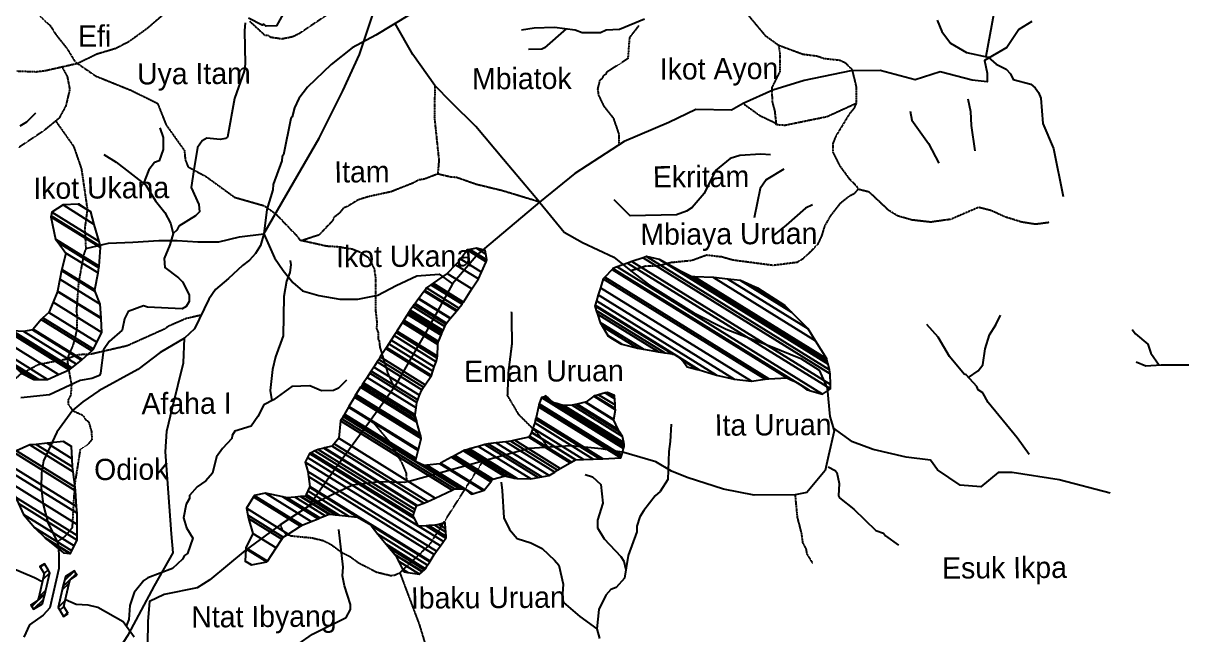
# Model space of a CAD drawing. Header units: metres. Extents: x 321186 to 621985, y 106829 to 204599.
# Drawn here: x 611000 to 621985, y 119941 to 125703 of the extents above; entities that cross this region are included whole.
import ezdxf
from ezdxf.enums import TextEntityAlignment as Align

# ---------------------------------------------------------------- set-up
doc = ezdxf.new("R2010")
doc.units = ezdxf.units.M
doc.header["$MEASUREMENT"] = 0
doc.linetypes.add('DASHED', pattern=[0.75, 0.5, -0.25])
doc.linetypes.add('HIDDEN', pattern=[0.375, 0.25, -0.125])
for name, color, linetype in [('11', 7, 'CONTINUOUS'), ('14', 7, 'CONTINUOUS'), ('15', 7, 'CONTINUOUS'), ('18', 7, 'CONTINUOUS'), ('32', 7, 'CONTINUOUS'), ('34', 7, 'CONTINUOUS')]:
    doc.layers.add(name, color=color, linetype=linetype)
doc.styles.get("Standard").update_dxf_attribs({"font": 'txt', "height": 0.2})

# ---------------------------------------------------------------- blocks, each defined once
blk = doc.blocks.new('BRIDG2')
at = {"layer": '32', "color": 7, "linetype": 'Continuous'}
mesh = blk.add_polyface(dxfattribs=at)
corners = [(-151, 73), (-222, 143), (-110, 74), (-222, 143), (-51, 74), (-131, 124), (-200, 166), (-19, 75), (-99, 124), (-187, 179), (149, 77), (70, 126), (171, 100), (128, 127), (219, 148), (176, 175), (183, 183)]
mesh.append_faces([[corners[k] for k in face] for face in [(0, 0, 2, 1), (3, 2, 4, 6), (6, 5, 9, 9), (5, 4, 7, 8), (8, 7, 10, 11), (11, 10, 12, 13), (13, 12, 14, 15), (15, 14, 16, 16)]], dxfattribs={"vtx0": -1, "vtx2": -1, "color": 7})
mesh = blk.add_polyface(dxfattribs=at)
corners = [(-183, -183), (-219, -148), (-175, -175), (-219, -148), (-171, -99), (-128, -127), (-149, -77), (-70, -126), (20, -75), (188, -179), (99, -124), (52, -74), (200, -166), (131, -124), (110, -74), (222, -143), (151, -73)]
mesh.append_faces([[corners[k] for k in face] for face in [(0, 0, 2, 3), (1, 2, 5, 4), (4, 5, 7, 6), (6, 7, 10, 8), (8, 10, 13, 11), (9, 9, 12, 13), (11, 12, 15, 14), (14, 15, 16, 16)]], dxfattribs={"vtx0": -1, "vtx2": -1, "color": 7})

msp = doc.modelspace()

# ---------------------------------------------------------------- linework, layer by layer
at = {"layer": '14', "color": 1, "linetype": 'Continuous'}
msp.add_lwpolyline([(614640, 125782), (614322, 125592), (614099, 125471), (613900, 125314), (613680, 125100), (613597, 124994), (613555, 124907), (613535, 124822), (613520, 124805), (613453, 124465), (613440, 124447), (613438, 124406), (613355, 124184), (613353, 124135), (613295, 123950), (613268, 123719), (613234, 123608), (613188, 123533), (613133, 123470), (613067, 123422), (612935, 123298), (612810, 123194), (612749, 123103), (612613, 122825), (612520, 122736), (612291, 122601), (612079, 122442), (611712, 122238), (611560, 122135), (611465, 122056), (611316, 121849), (611190, 121581), (611172, 121466), (611168, 121324), (611186, 121167), (611230, 120998), (611319, 120815), (611331, 120769), (611336, 120667), (611333, 120564), (611251, 120195), (611188, 120124), (611058, 120035), (611005, 119917)], dxfattribs=at)
at = {"layer": '15', "color": 1, "linetype": 'DASHED'}
for points in [[(617371, 126996), (617415, 126926), (617466, 126870), (617512, 126788), (617535, 126643), (617529, 126551), (617539, 126537), (617542, 126495), (617576, 126382), (617611, 126132), (617645, 125998), (617695, 125888), (617806, 125812), (617991, 125590), (618118, 125498), (618349, 125413), (618485, 125395), (618547, 125373), (618696, 125357), (618745, 125333), (618810, 125271)], [(612323, 125789), (612167, 125654), (611995, 125530), (611873, 125466), (611692, 125412), (611512, 125324), (611212, 125256), (611121, 125244), (610938, 125251)], [(613886, 125798), (613598, 125604), (613540, 125576), (613437, 125555), (613330, 125571), (613308, 125587), (613278, 125589), (613136, 125720)], [(611154, 125777), (611257, 125676), (611305, 125599), (611412, 125465), (611487, 125341), (611684, 125206), (612016, 125072), (612265, 124949), (612345, 124747), (612518, 124504), (612526, 124418), (612552, 124351), (612721, 124260), (612991, 124064), (613271, 123984), (613380, 123907), (613585, 123693), (613604, 123662), (613860, 123605), (613953, 123600), (614100, 123577), (614171, 123549), (614251, 123498), (614307, 123391), (614321, 123292), (614321, 122984), (614333, 122882), (614329, 122827), (614345, 122787), (614343, 122727), (614354, 122712), (614360, 122652), (614433, 122410), (614495, 122270)], [(616799, 125679), (616713, 125568), (616698, 125370), (616497, 125241), (616488, 125220), (616468, 125211), (616453, 125180), (616433, 125165), (616413, 125085), (616421, 125028), (616469, 124926), (616561, 124810), (616612, 124662), (616615, 124558)], [(618118, 125498), (618130, 125428), (618130, 125246), (618054, 125097), (618059, 124962), (618082, 124877), (618096, 124750)], [(611365, 125290), (611413, 125204), (611437, 125081), (611400, 124925), (611336, 124808), (611192, 124690), (610957, 124533)], [(618810, 125271), (618851, 125103), (618852, 124951), (618828, 124900), (618784, 124846), (618658, 124639), (618629, 124567), (618629, 124493), (618693, 124364), (618781, 124243), (618851, 124173), (618869, 124139), (618829, 124095), (618784, 124073), (618697, 124003), (618608, 123889), (618552, 123792), (618523, 123696), (618485, 123616), (618351, 123484), (618295, 123450), (618067, 123421), (617688, 123471), (617583, 123501), (617440, 123517), (617301, 123467), (617103, 123447), (616984, 123415), (616868, 123415), (616727, 123370)], [(614879, 125116), (614874, 124818), (614917, 124411), (614906, 124283)], [(617784, 124948), (617941, 124835), (618080, 124769), (618096, 124750), (618179, 124744), (618576, 124825), (618852, 124951)], [(611305, 124782), (611474, 124543), (611547, 124332), (611603, 123948), (611578, 123769), (611589, 123580)], [(615865, 124019), (615519, 124124), (615268, 124185), (615081, 124251), (615032, 124253), (614906, 124283), (614778, 124234), (614727, 124227), (614672, 124197), (614468, 124116), (614263, 124072), (614156, 124039), (614052, 123975), (614019, 123964), (613979, 123914), (613926, 123872), (613914, 123842), (613787, 123708), (613628, 123656)], [(611589, 123580), (611570, 123529), (611520, 123262), (611499, 122983), (611506, 122952), (611505, 122821), (611470, 122677), (611412, 122540), (611428, 122431), (611453, 122299), (611447, 122199), (611423, 122155), (611422, 122115), (611464, 122053), (611560, 122011), (611581, 121975), (611616, 121946), (611642, 121855), (611646, 121781), (611610, 121736), (611536, 121688), (611482, 121349), (611460, 120949), (611389, 120865), (611319, 120815)], [(612671, 122952), (612528, 122918), (612356, 122842), (612337, 122824), (611978, 122663), (611636, 122584), (611520, 122579), (611397, 122535), (611142, 122486), (610971, 122394), (610892, 122323), (610784, 122183), (610586, 122072), (610462, 121962), (610375, 121665), (610351, 121639), (610345, 121610), (610284, 121490), (610101, 121274), (609989, 121186)], [(614279, 121964), (614445, 121766), (614565, 121563), (614609, 121462), (614611, 121386)], [(613422, 120977), (613441, 120926), (613471, 120894), (613525, 120873), (613722, 120854), (613829, 120828), (613895, 120795), (613997, 120719), (614079, 120678), (614156, 120621), (614330, 120531), (614464, 120499), (614496, 120502), (614549, 120524), (614834, 120795), (615332, 121576)], [(618274, 121260), (618295, 121045), (618334, 120895), (618345, 120809), (618376, 120752), (618385, 120703), (618440, 120613)], [(614549, 120524), (614731, 120039), (614846, 119663), (614944, 119417), (615101, 119210), (615231, 119099)]]:
    msp.add_lwpolyline(points, dxfattribs=at)
at = {"layer": '15', "color": 1, "linetype": 'Continuous'}
for points in [[(620506, 125721), (620384, 125646), (620270, 125474), (620059, 125354), (620084, 125235), (620084, 125153), (619945, 125167), (619642, 125247), (619406, 125171), (619078, 125258), (618800, 125257), (618359, 125165), (618066, 125074), (617784, 124948), (617674, 124885), (617339, 124891), (617086, 124770), (616662, 124589), (616198, 124289), (615865, 124019), (615287, 123532), (615044, 123248), (614801, 122801), (614494, 122271), (614262, 121946), (613946, 121513), (613695, 121155)], [(615865, 124019), (615527, 124419), (615264, 124730), (615033, 124959), (614879, 125116), (614671, 125410), (614504, 125701)], [(615868, 124016), (616098, 123735), (616271, 123639), (616566, 123500), (616727, 123370), (616903, 123234), (617321, 122976), (617625, 122822), (618043, 122661), (618329, 122544), (618502, 122434), (618576, 122263), (618603, 121996), (618644, 121862), (618589, 121631), (618557, 121490), (618386, 121281), (618274, 121260), (617888, 121255), (617601, 121313), (617257, 121422), (617110, 121481), (616962, 121569), (616659, 121657), (616446, 121692), (616160, 121720), (615768, 121696), (615332, 121576), (614658, 121391), (614592, 121376), (614355, 121382), (614102, 121351), (613898, 121253), (613695, 121155), (613422, 120977), (613092, 120735), (612759, 120458), (612637, 120383), (612326, 120321), (612188, 120254), (612173, 120068), (612167, 119622)], [(611589, 123580), (611804, 123631), (612033, 123640), (612278, 123656), (612450, 123657), (612646, 123643), (612843, 123645), (613038, 123690), (613268, 123719)], [(613268, 123719), (613367, 123492), (613449, 123373), (613540, 123262), (613630, 123181), (613786, 123137), (613982, 123102), (614154, 123103), (614342, 123141), (614513, 123231), (614708, 123322), (614921, 123338), (615044, 123248)], [(621244, 121274), (620763, 121399), (620321, 121471), (620190, 121470), (620027, 121335), (619831, 121349), (619617, 121496), (619551, 121585), (619322, 121613), (619011, 121686), (618815, 121759), (618634, 121891)]]:
    msp.add_lwpolyline(points, dxfattribs=at)
at = {"layer": '15', "color": 1, "linetype": 'HIDDEN'}
for points in [[(620671, 123826), (620542, 123809), (620413, 123829), (620255, 123878), (620123, 123938), (620003, 123968), (619743, 123856), (619552, 123829), (619372, 123850), (619243, 123887), (619156, 123941), (618974, 124112), (618869, 124139)], [(615949, 121707), (615849, 121837), (615670, 122016), (615565, 122195), (615575, 122425), (615608, 122688), (615603, 122984)]]:
    msp.add_lwpolyline(points, dxfattribs=at)
at = {"layer": '18', "color": 143, "linetype": 'Continuous'}
for points in [[(613496, 125878), (613387, 125681), (613289, 125678), (613266, 125694), (613252, 125686), (613121, 125753)], [(620148, 125800), (620072, 125389)], [(613091, 125707), (613084, 125635), (613091, 125317), (613080, 125253), (612990, 124994), (612923, 124631), (612907, 124618), (612854, 124608), (612730, 124620), (612684, 124596), (612640, 124532), (612607, 124321), (612581, 124155), (612654, 123997), (612659, 123926), (612622, 123889), (612466, 123791), (612448, 123754), (612413, 123721)], [(616854, 125742), (616619, 125646), (616494, 125639), (616440, 125615), (616268, 125614), (616203, 125639), (616007, 125664), (615815, 125658), (615697, 125640)], [(619614, 125732), (619658, 125625), (619740, 125516), (619889, 125427), (620096, 125384), (620170, 125317), (620264, 125271), (620306, 125227), (620330, 125174), (620497, 125129), (620537, 125096), (620569, 125050), (620590, 124997), (620611, 124759), (620709, 124524), (620802, 124070)], [(616117, 125650), (615914, 125471), (615887, 125460), (615762, 125455)], [(619902, 124992), (619927, 124873), (619933, 124741), (619970, 124500)], [(611116, 124856), (611029, 124773), (610966, 124734)], [(619360, 124876), (619374, 124791), (619533, 124571), (619631, 124386)], [(612286, 124719), (612317, 124628), (612318, 124515), (612279, 124408), (612236, 124390), (612184, 124321), (612131, 124194)], [(611758, 124466), (611875, 124396), (612153, 124177), (612247, 124031), (612333, 123920), (612387, 123819), (612413, 123721), (612381, 123617), (612326, 123487), (612335, 123401), (612464, 123306), (612501, 123267), (612563, 123143), (612562, 123080), (612536, 123033), (612497, 123012), (612170, 123028), (612132, 123039), (611987, 122986), (611952, 122918), (611931, 122812), (611810, 122705), (611756, 122625), (611728, 122405), (611717, 122384), (611645, 122357), (611535, 122338), (611247, 122203), (610975, 122174)], [(618044, 124464), (617953, 124469), (617755, 124459), (617662, 124428), (617525, 124317), (617419, 124098), (617306, 123966), (617250, 123932), (617156, 123898), (616720, 123890), (616570, 124040)], [(618170, 124330), (618003, 124229), (617946, 124147), (617890, 123870)], [(618440, 123993), (618373, 123962), (618191, 123801), (618075, 123707)], [(613515, 123467), (613521, 123427), (613513, 123355), (613482, 123273), (613455, 123128), (613449, 122759), (613378, 122561), (613349, 122439), (613326, 122243), (613342, 122145)], [(619909, 122364), (620001, 122428), (620043, 122485), (620067, 122634), (620107, 122767), (620167, 122860), (620211, 122953)], [(620481, 121639), (620369, 121795), (620096, 122130), (620043, 122219), (620000, 122248), (619987, 122280), (619886, 122389), (619868, 122397), (619729, 122564), (619624, 122746), (619515, 122864)], [(621453, 122817), (621483, 122777), (621600, 122680), (621629, 122593), (621707, 122481)], [(621985, 122480), (621726, 122482), (621582, 122473), (621491, 122510)], [(614047, 122341), (613972, 122266), (613924, 122243), (613810, 122239), (613701, 122287), (613530, 122281), (613359, 122153), (613267, 122108), (613211, 121996), (613148, 121906), (612992, 121858), (612969, 121819), (612964, 121789), (612877, 121695), (612822, 121617), (612784, 121462), (612719, 121390), (612639, 121333), (612566, 121254), (612567, 121225), (612535, 121171), (612509, 121043), (612539, 120949), (612597, 120850), (612548, 120706), (612518, 120687), (612500, 120652), (612406, 120566), (612173, 120476), (612135, 120453), (612044, 120340), (612003, 120217), (611993, 120085), (611969, 120022)], [(617108, 121924), (617098, 121761), (617083, 121667), (617074, 121403), (617004, 121290), (616955, 121249), (616848, 121113), (616811, 121051), (616783, 120963), (616783, 120909), (616702, 120686), (616667, 120474), (616588, 120387), (616539, 120366), (616492, 120315), (616424, 120177), (616406, 119996), (616431, 119905)], [(618588, 121523), (618651, 121489), (618667, 121471), (618690, 121367), (618685, 121249), (618692, 121230), (618829, 121124), (619037, 120924), (619107, 120897), (619127, 120874), (619251, 120784)], [(616297, 121450), (616364, 121430), (616445, 121355), (616463, 121180), (616413, 121020), (616412, 120949), (616474, 120843), (616631, 120679), (616661, 120634), (616680, 120553)], [(615503, 121377), (615515, 121300), (615528, 121041), (615583, 120931), (615655, 120847), (615784, 120806), (615889, 120752), (616008, 120644), (616048, 120596), (616089, 120416), (616079, 120278), (616091, 120245), (616246, 120111), (616406, 119996)], [(614219, 118900), (614169, 118940), (614107, 119024), (614102, 119074), (614111, 119147), (614152, 119196), (614217, 119343), (614201, 119428), (614101, 119497), (613872, 119578), (613858, 119592), (613624, 119694), (613576, 119765), (613578, 119820), (613590, 119851), (613727, 119945), (614042, 120102), (614085, 120179), (614083, 120227), (614027, 120400), (614009, 120495), (614014, 120577), (613973, 120933)], [(610875, 120578), (611105, 120481), (611176, 120442)], [(612045, 119918), (611942, 120061), (611701, 120196), (611611, 120220), (611497, 120227), (611396, 120270)]]:
    msp.add_lwpolyline(points, dxfattribs=at)
at = {"layer": '34', "color": 181, "linetype": 'Continuous'}
for points in [[(613268, 123719), (613477, 124083), (613789, 124620), (614011, 125068), (614168, 125408), (614425, 126187), (614718, 126345), (615126, 126511), (616743, 127238), (617191, 127520), (617864, 127766), (618867, 128123)], [(608080, 115990), (608690, 116477), (609703, 117282), (610719, 118078), (611137, 118605), (611748, 119571), (611991, 119944), (612237, 120402), (612411, 120711), (612398, 120893), (612340, 121666), (612351, 121860), (612407, 122083), (612510, 122504), (612520, 122736)]]:
    msp.add_lwpolyline(points, dxfattribs=at)

# ---------------------------------------------------------------- block references
at = {"layer": '32', "color": 7, "linetype": 'Continuous', "rotation": 76.02730136097132}
msp.add_blockref('BRIDG2', (611289, 120362), dxfattribs=at)

# ---------------------------------------------------------------- texts
at = {"layer": '11', "color": 7, "linetype": 'Continuous'}
for s, height, rotation, p in [('Efi', 200.3, 0.3578, (611672, 125589)), ('Ikot Ayon', 200.4, 0.3576, (617558, 125251)), ('Uya Itam', 200.4, 0.3576, (612608, 125200)), ('Mbiatok', 200.4, 0.3576, (615699, 125187)), ('Itam', 200.4, 0.357, (614191, 124303)), ('Ekritam', 200.4, 0.357, (617388, 124263)), ('Ikot Ukana', 200.3, 0.3569, (611734, 124156)), ('Mbiaya Uruan', 200.36, 0.3566, (617651, 123695)), ('Ikot Ukana', 200.4, 0.3565, (614589, 123512)), ('Eman Uruan', 200.4, 0.3558, (615907, 122425)), ('Afaha I', 200.4, 0.3556, (612538, 122125)), ('Ita Uruan', 200.4, 0.3555, (618067, 121918)), ('Odiok', 200.3, 0.3553, (612017, 121504)), ('Esuk Ikpa', 200.4, 0.3546, (620249, 120548)), ('Ibaku Uruan', 200.36, 0.3545, (615383, 120295)), ('Ntat Ibyang', 200.35, 0.3544, (613268, 120088))]:
    msp.add_text(s, height=height, rotation=rotation, dxfattribs=at).set_placement(p, align=Align.MIDDLE)

# ---------------------------------------------------------------- meshes
at = {"layer": '11', "color": 253, "linetype": 'Continuous'}
mesh = msp.add_polyface(dxfattribs=at)
corners = [(610983, 122405), (611098, 122346), (610954, 122435), (611109, 122346), (610939, 122451), (610729, 122582), (611122, 122346), (610919, 122472), (610778, 122560), (610729, 122590), (611146, 122346), (610885, 122508), (610729, 122605), (611229, 122347), (610728, 122657), (611332, 122393), (610728, 122767), (611433, 122437), (610735, 122870), (611434, 122438), (610735, 122872), (611445, 122447), (610754, 122875), (610866, 122805), (611457, 122457), (610776, 122879), (610897, 122804), (611501, 122492), (611005, 122799), (611547, 122529), (611087, 122814), (611555, 122535), (611093, 122821), (611644, 122617), (611168, 122911), (611660, 122632), (611185, 122927), (611694, 122698), (611241, 122979), (611741, 122789), (611280, 123075), (611732, 122922), (611321, 123177), (611732, 122926), (611322, 123180), (611723, 123056), (611345, 123291), (611678, 123177), (611361, 123373), (611673, 123190), (611363, 123382), (611704, 123350), (611401, 123537), (611713, 123398), (611327, 123637), (611714, 123415), (611302, 123670), (611727, 123589), (611260, 123878), (611728, 123599), (611262, 123888), (611715, 123646), (611268, 123923), (611669, 123808), (611374, 123991), (611636, 123925), (611518, 123998), (611636, 123925), (611529, 123999)]
mesh.append_faces([[corners[k] for k in face] for face in [(0, 0, 1, 2), (2, 1, 3, 4), (5, 5, 8, 9), (4, 3, 6, 7), (9, 8, 11, 12), (7, 6, 10, 11), (12, 10, 13, 14), (14, 13, 15, 16), (16, 15, 17, 18), (18, 17, 19, 20), (20, 19, 21, 22), (22, 23, 25, 25), (23, 21, 24, 26), (26, 24, 27, 28), (28, 27, 29, 30), (30, 29, 31, 32), (32, 31, 33, 34), (34, 33, 35, 36), (36, 35, 37, 38), (38, 37, 39, 40), (40, 39, 41, 42), (42, 41, 43, 44), (44, 43, 45, 46), (46, 45, 47, 48), (48, 47, 49, 50), (50, 49, 51, 52), (52, 51, 53, 54), (54, 53, 55, 56), (56, 55, 57, 58), (58, 57, 59, 60), (60, 59, 61, 62), (62, 61, 63, 64), (64, 63, 65, 66), (66, 67, 68, 68)]], dxfattribs={"vtx0": -1, "vtx2": -1, "color": 253})
mesh = msp.add_polyface(dxfattribs=at)
corners = [(613148, 120597), (613150, 120598), (613091, 120634), (613295, 120628), (613098, 120751), (613300, 120635), (613098, 120761), (613382, 120759), (613163, 120895), (613436, 120840), (613121, 121036), (613449, 120859), (613116, 121066), (613496, 120890), (613104, 121132), (613612, 120965), (613169, 121239), (613629, 120972), (613177, 121252), (613714, 121007), (613283, 121275), (614588, 120532), (613778, 121034), (613445, 121240), (614624, 120527), (614575, 120558), (613794, 121041), (613488, 121231), (614735, 120511), (614536, 120634), (613845, 121062), (613561, 121238), (614759, 120533), (614508, 120689), (613881, 121078), (613614, 121243), (614762, 120536), (614505, 120695), (613889, 121077), (613620, 121244), (614780, 120552), (614453, 120755), (613943, 121071), (613659, 121247), (614792, 120563), (614421, 120793), (613978, 121068), (613666, 121261), (614811, 120595), (614340, 120887), (614064, 121059), (613681, 121296), (614831, 120628), (614278, 120971), (614151, 121050), (613697, 121331), (614832, 120630), (614274, 120976), (613698, 121333), (614834, 120633), (613700, 121337), (614873, 120697), (613688, 121432), (614894, 120727), (613682, 121478), (614931, 120777), (613657, 121567), (614724, 120964), (614960, 120818), (613679, 121612), (614687, 121036), (614796, 120968), (614984, 120851), (613698, 121649), (614684, 121041), (614802, 120968), (614986, 120854), (613701, 121651), (614674, 121060), (614821, 120969), (614985, 120867), (613713, 121656), (614685, 121093), (614879, 120972), (614983, 120908), (613749, 121673), (614694, 121120), (614917, 120981), (614980, 120942), (613779, 121687), (614706, 121157), (614970, 120994), (614977, 120989), (613832, 121699), (614712, 121159), (614977, 120995), (613839, 121701), (614774, 121181), (613910, 121717), (614812, 121195), (613931, 121741), (614883, 121229), (613975, 121792), (615041, 121304), (613990, 121956), (615065, 121315), (614001, 121975), (614696, 121573), (615111, 121316), (614014, 121996), (614699, 121586), (614777, 121537), (615134, 121316), (614020, 122007), (614699, 121588), (614781, 121537), (615221, 121264), (615138, 121316), (614021, 122008), (614703, 121601), (614803, 121539), (615238, 121270), (615163, 121316), (614027, 122020), (614723, 121678), (614925, 121552), (615333, 121299), (614065, 122085), (614725, 121686), (614933, 121557), (615343, 121302), (614069, 122092), (614751, 121789), (615036, 121613), (615406, 121383), (614120, 122181), (614746, 121811), (615052, 121621), (615415, 121396), (614128, 122194), (614740, 121831), (615066, 121629), (615424, 121407), (614135, 122206), (614710, 121945), (615148, 121673), (615532, 121435), (614179, 122274), (614708, 121952), (615153, 121676), (615538, 121437), (614182, 122278), (614705, 121963), (615161, 121680), (615562, 121432), (614186, 122284), (614698, 121993), (615189, 121688), (615628, 121416), (614198, 122302), (614693, 122012), (615207, 121693), (615656, 121414), (614206, 122314), (614702, 122080), (615289, 121716), (615784, 121409), (614240, 122366), (614708, 122131), (615351, 121733), (615853, 121421), (614265, 122406), (614717, 122153), (615381, 121741), (615887, 121428), (614278, 122425), (614735, 122197), (615456, 121749), (615955, 121440), (614303, 122464), (614757, 122250), (615548, 121760), (616009, 121474), (614334, 122512), (614772, 122274), (615594, 121765), (616035, 121491), (614350, 122536), (614788, 122297), (615632, 121773), (616061, 121507), (614365, 122559), (614840, 122376), (615765, 121803), (616156, 121561), (614417, 122639), (614846, 122385), (615770, 121812), (616166, 121566), (614422, 122647), (614859, 122424), (615789, 121848), (616206, 121589), (614445, 122681), (614860, 122426), (615790, 121849), (616208, 121590), (614446, 122683), (614873, 122465), (615804, 121888), (616281, 121593), (614468, 122717), (614890, 122514), (615821, 121937), (616372, 121596), (614495, 122760), (614902, 122548), (615829, 121973), (616435, 121598), (614513, 122789), (614903, 122565), (615833, 121989), (616461, 121599), (614521, 122802), (614908, 122677), (615855, 122090), (616633, 121608), (614573, 122885), (614909, 122697), (615859, 122108), (616638, 121626), (614583, 122900), (614912, 122704), (615861, 122116), (616640, 121633), (614587, 122906), (614937, 122763), (615885, 122175), (616657, 121697), (614620, 122960), (614945, 122781), (615908, 122184), (615992, 122131), (616662, 121716), (614630, 122976), (614949, 122791), (615920, 122188), (615947, 122172), (616030, 122120), (616665, 121727), (614636, 122985), (614951, 122795), (615926, 122191), (616048, 122115), (616663, 121733), (614639, 122989), (614955, 122806), (616090, 122102), (616660, 121749), (614645, 122999), (614956, 122808), (616094, 122102), (616660, 121752), (614646, 123000), (614972, 122847), (616172, 122103), (616648, 121808), (614670, 123034), (614973, 122847), (616173, 122103), (616648, 121808), (614671, 123034), (614982, 122869), (616204, 122110), (616621, 121852), (614685, 123053), (614989, 122878), (616221, 122114), (616607, 121875), (614692, 123062), (615024, 122920), (616295, 122132), (616565, 121964), (614724, 123106), (615027, 122924), (616303, 122133), (616566, 121970), (614727, 123110), (615082, 122990), (616376, 122188), (616581, 122061), (614777, 123179), (615088, 122997), (616384, 122193), (616580, 122072), (614783, 123186), (615106, 123019), (616423, 122203), (616578, 122107), (614800, 123209), (615136, 123055), (616485, 122219), (616574, 122164), (614841, 123238), (615144, 123068), (616506, 122224), (616573, 122183), (614855, 123248), (615150, 123076), (616572, 122195), (614864, 123254), (615229, 123200), (614995, 123344), (615290, 123294), (615075, 123427), (615319, 123359), (615125, 123479), (615363, 123456), (615182, 123569), (615370, 123473), (615209, 123573), (615360, 123529), (615272, 123584), (615354, 123562), (615354, 123562)]
mesh.append_faces([[corners[k] for k in face] for face in [(0, 0, 1, 2), (2, 1, 3, 4), (4, 3, 5, 6), (6, 5, 7, 8), (8, 7, 9, 10), (10, 9, 11, 12), (12, 11, 13, 14), (14, 13, 15, 16), (16, 15, 17, 18), (18, 17, 19, 20), (20, 19, 22, 23), (23, 22, 26, 27), (21, 21, 24, 25), (27, 26, 30, 31), (25, 24, 28, 29), (31, 30, 34, 35), (29, 28, 32, 33), (35, 34, 38, 39), (33, 32, 36, 37), (39, 38, 42, 43), (37, 36, 40, 41), (43, 42, 46, 47), (41, 40, 44, 45), (47, 46, 50, 51), (45, 44, 48, 49), (51, 50, 54, 55), (49, 48, 52, 53), (55, 54, 57, 58), (53, 52, 56, 57), (58, 56, 59, 60), (60, 59, 61, 62), (62, 61, 63, 64), (64, 63, 65, 66), (66, 65, 68, 69), (69, 67, 70, 73), (67, 68, 72, 71), (73, 70, 74, 77), (71, 72, 76, 75), (77, 74, 78, 81), (75, 76, 80, 79), (81, 78, 82, 85), (79, 80, 84, 83), (85, 82, 86, 89), (83, 84, 88, 87), (89, 86, 90, 93), (87, 88, 92, 91), (93, 90, 94, 96), (91, 92, 95, 95), (96, 94, 97, 98), (98, 97, 99, 100), (100, 99, 101, 102), (102, 101, 103, 104), (104, 103, 105, 106), (106, 105, 108, 109), (109, 107, 110, 113), (107, 108, 112, 111), (113, 110, 114, 118), (111, 112, 117, 115), (118, 114, 119, 123), (115, 117, 122, 120), (116, 116, 121, 122), (123, 119, 124, 127), (120, 121, 126, 125), (127, 124, 128, 131), (125, 126, 130, 129), (131, 128, 132, 135), (129, 130, 134, 133), (135, 132, 136, 139), (133, 134, 138, 137), (139, 136, 140, 143), (137, 138, 142, 141), (143, 140, 144, 147), (141, 142, 146, 145), (147, 144, 148, 151), (145, 146, 150, 149), (151, 148, 152, 155), (149, 150, 154, 153), (155, 152, 156, 159), (153, 154, 158, 157), (159, 156, 160, 163), (157, 158, 162, 161), (163, 160, 164, 167), (161, 162, 166, 165), (167, 164, 168, 171), (165, 166, 170, 169), (171, 168, 172, 175), (169, 170, 174, 173), (175, 172, 176, 179), (173, 174, 178, 177), (179, 176, 180, 183), (177, 178, 182, 181), (183, 180, 184, 187), (181, 182, 186, 185), (187, 184, 188, 191), (185, 186, 190, 189), (191, 188, 192, 195), (189, 190, 194, 193), (195, 192, 196, 199), (193, 194, 198, 197), (199, 196, 200, 203), (197, 198, 202, 201), (203, 200, 204, 207), (201, 202, 206, 205), (207, 204, 208, 211), (205, 206, 210, 209), (211, 208, 212, 215), (209, 210, 214, 213), (215, 212, 216, 219), (213, 214, 218, 217), (219, 216, 220, 223), (217, 218, 222, 221), (223, 220, 224, 227), (221, 222, 226, 225), (227, 224, 228, 231), (225, 226, 230, 229), (231, 228, 232, 235), (229, 230, 234, 233), (235, 232, 236, 239), (233, 234, 238, 237), (239, 236, 240, 244), (237, 238, 243, 241), (244, 240, 245, 250), (241, 242, 247, 246), (242, 243, 249, 248), (250, 245, 251, 255), (246, 247, 252, 252), (248, 249, 254, 253), (255, 251, 256, 259), (253, 254, 258, 257), (259, 256, 260, 263), (257, 258, 262, 261), (263, 260, 264, 267), (261, 262, 266, 265), (267, 264, 268, 271), (265, 266, 270, 269), (271, 268, 272, 275), (269, 270, 274, 273), (275, 272, 276, 279), (273, 274, 278, 277), (279, 276, 280, 283), (277, 278, 282, 281), (283, 280, 284, 287), (281, 282, 286, 285), (287, 284, 288, 291), (285, 286, 290, 289), (291, 288, 292, 295), (289, 290, 294, 293), (295, 292, 296, 299), (293, 294, 298, 297), (299, 296, 300, 303), (297, 298, 302, 301), (303, 300, 304, 307), (301, 302, 306, 305), (307, 304, 308, 310), (305, 306, 309, 309), (310, 308, 311, 312), (312, 311, 313, 314), (314, 313, 315, 316), (316, 315, 317, 318), (318, 317, 319, 320), (320, 319, 321, 322), (322, 321, 324, 323)]], dxfattribs={"vtx0": -1, "vtx2": -1, "color": 253})
mesh = msp.add_polyface(dxfattribs=at)
corners = [(616552, 122730), (616633, 122683), (616511, 122759), (616642, 122678), (616511, 122760), (616790, 122642), (616459, 122847), (616845, 122632), (616437, 122885), (616986, 122606), (616412, 122962), (617257, 122466), (617046, 122597), (616401, 122997), (617352, 122442), (617209, 122531), (617119, 122587), (616387, 123041), (617355, 122442), (617207, 122533), (617121, 122586), (616387, 123042), (617371, 122438), (617134, 122585), (616389, 123046), (617372, 122437), (616389, 123047), (617535, 122386), (616402, 123089), (617699, 122350), (616419, 123144), (617863, 122329), (616441, 123211), (617994, 122348), (616467, 123294), (618026, 122352), (616482, 123310), (618198, 122361), (616549, 123383), (618386, 122250), (618236, 122344), (616553, 123387), (618406, 122245), (618299, 122311), (618272, 122328), (616556, 123391), (618410, 122244), (618280, 122324), (616558, 123392), (618534, 122207), (616598, 123407), (618607, 122259), (616696, 123444), (618607, 122299), (616736, 123459), (618606, 122400), (616842, 123494), (618598, 122436), (616874, 123505), (616997, 123476), (618585, 122492), (616997, 123476), (617194, 123366), (618581, 122505), (617301, 123314), (618577, 122523), (617328, 123313), (618573, 122541), (617505, 123308), (618468, 122711), (617641, 123293), (618399, 122823), (617759, 123280), (618241, 122981), (617898, 123217), (618177, 123045), (617923, 123207)]
mesh.append_faces([[corners[k] for k in face] for face in [(0, 0, 1, 2), (2, 1, 3, 4), (4, 3, 5, 6), (6, 5, 7, 8), (8, 7, 9, 10), (10, 9, 12, 13), (13, 12, 16, 17), (11, 11, 14, 15), (17, 16, 20, 21), (15, 14, 18, 19), (21, 20, 23, 24), (19, 18, 22, 23), (24, 22, 25, 26), (26, 25, 27, 28), (28, 27, 29, 30), (30, 29, 31, 32), (32, 31, 33, 34), (34, 33, 35, 36), (36, 35, 37, 38), (38, 37, 40, 41), (41, 40, 44, 45), (39, 39, 42, 43), (45, 44, 47, 48), (43, 42, 46, 47), (48, 46, 49, 50), (50, 49, 51, 52), (52, 51, 53, 54), (54, 53, 55, 56), (56, 55, 57, 58), (58, 57, 60, 61), (59, 60, 63, 62), (62, 63, 65, 64), (64, 65, 67, 66), (66, 67, 69, 68), (68, 69, 71, 70), (70, 71, 73, 72), (72, 73, 75, 74), (74, 75, 76, 76)]], dxfattribs={"vtx0": -1, "vtx2": -1, "color": 253})
mesh = msp.add_polyface(dxfattribs=at)
corners = [(611378, 120712), (611438, 120706), (611214, 120845), (611443, 120705), (611206, 120853), (611457, 120732), (611107, 120949), (611480, 120777), (611000, 121074), (611508, 120832), (610953, 121176), (611508, 120876), (610925, 121237), (611507, 120981), (610867, 121378), (611506, 121085), (610866, 121482), (611502, 121148), (610866, 121542), (611491, 121298), (610906, 121661), (611489, 121330), (610935, 121673), (611469, 121476), (611061, 121729), (611463, 121523), (611122, 121735), (611459, 121599), (611224, 121745), (611454, 121715), (611380, 121761), (611454, 121716), (611454, 121716)]
mesh.append_faces([[corners[k] for k in face] for face in [(0, 0, 1, 2), (2, 1, 3, 4), (4, 3, 5, 6), (6, 5, 7, 8), (8, 7, 9, 10), (10, 9, 11, 12), (12, 11, 13, 14), (14, 13, 15, 16), (16, 15, 17, 18), (18, 17, 19, 20), (20, 19, 21, 22), (22, 21, 23, 24), (24, 23, 25, 26), (26, 25, 27, 28), (28, 27, 29, 30), (30, 29, 32, 31)]], dxfattribs={"vtx0": -1, "vtx2": -1, "color": 253})

doc.saveas('drawing.dxf')
